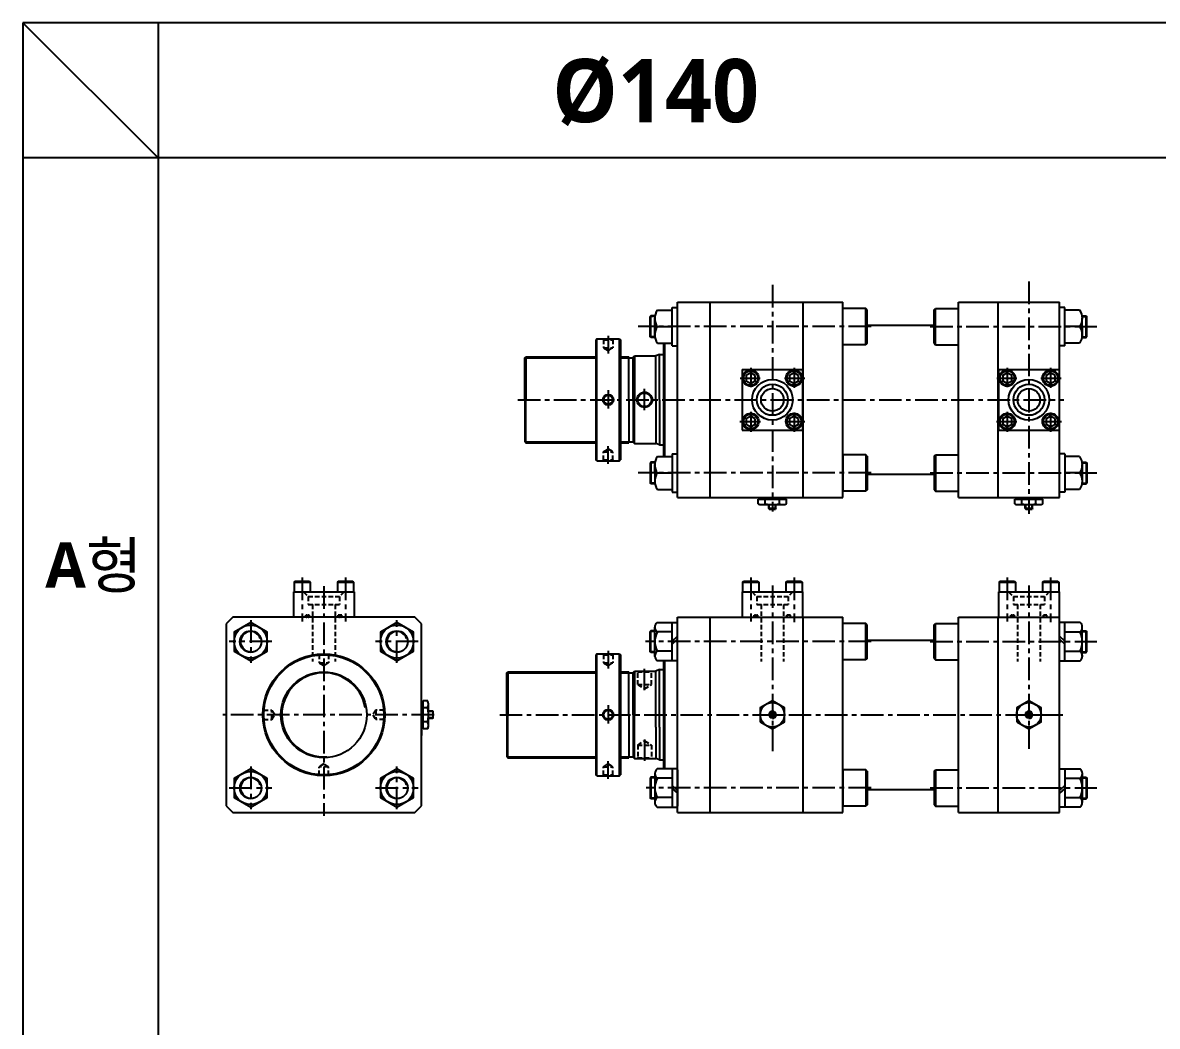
# Model space of a CAD drawing. Extents: x -819 to 8197, y 0 to 4058.
# Drawn here: x 0 to 1256, y 1111 to 2222 of the extents above; entities that cross this region are included whole.
import ezdxf

# ---------------------------------------------------------------- set-up
doc = ezdxf.new("R2010")
doc.units = 0
doc.header["$LTSCALE"] = 10
doc.header["$MEASUREMENT"] = 0
for name, pattern in [('CENTER', [2, 1.25, -0.25, 0.25, -0.25]), ('CENTERX2', [4, 2.5, -0.5, 0.5, -0.5]), ('HIDDENX2', [0.75, 0.5, -0.25])]:
    doc.linetypes.add(name, pattern=pattern)
doc.layers.get('0').update_dxf_attribs({"linetype": 'CONTINUOUS'})
for name, color, linetype in [('CEN', 1, 'CENTERX2'), ('DIM', 2, 'CONTINUOUS'), ('HID', 2, 'HIDDENX2'), ('ML', 7, 'CONTINUOUS')]:
    doc.layers.add(name, color=color, linetype=linetype)
doc.styles.add('문자', font='romans.shx')

msp = doc.modelspace()

# ---------------------------------------------------------------- linework, layer by layer
for p, q in [((8197.1, 2221.7), (0, 2221.7)), ((0, 2221.7), (0, 0)), ((150, 2072.2), (0, 2221.7)), ((150, 2221.7), (150, 0)), ((8197.1, 2072.2), (0, 2072.2))]:
    msp.add_line(p, q)
at = {"color": 7, "linetype": 'Continuous'}
for p, q in [((815.4, 1694.3), (815.4, 1696.3)), ((815.4, 1696.3), (844.6, 1696.3)), ((844.6, 1694.3), (844.6, 1696.3)), ((1099.4, 1694.3), (1099.4, 1696.3)), ((1099.4, 1696.3), (1128.6, 1696.3)), ((1128.6, 1694.3), (1128.6, 1696.3)), ((814.4, 1689.2), (814.4, 1694.3)), ((814.4, 1694.3), (820.8, 1694.3)), ((817.6, 1688.3), (842.4, 1688.3)), ((820.8, 1694.3), (845.6, 1694.3)), ((822.2, 1689.2), (822.2, 1694.3)), ((826, 1688.5), (826, 1688.5)), ((826, 1683.8), (826, 1688.3)), ((826, 1683.8), (826.5, 1683.3)), ((834, 1683.8), (826, 1683.8)), ((834, 1683.8), (833.5, 1683.3)), ((834, 1683.8), (834, 1688.3)), ((837.8, 1689.2), (837.8, 1694.3)), ((845.6, 1689.2), (845.6, 1694.3)), ((1098.4, 1689.2), (1098.4, 1694.3)), ((1098.4, 1694.3), (1104.8, 1694.3)), ((1101.6, 1688.3), (1126.4, 1688.3)), ((1104.8, 1694.3), (1129.6, 1694.3)), ((1106.2, 1689.2), (1106.2, 1694.3)), ((1110, 1688.5), (1110, 1688.5)), ((1110, 1683.8), (1110, 1688.3)), ((1110, 1683.8), (1110.5, 1683.3)), ((1118, 1683.8), (1110, 1683.8)), ((1118, 1683.8), (1117.5, 1683.3)), ((1118, 1683.8), (1118, 1688.3)), ((1121.8, 1689.2), (1121.8, 1694.3)), ((1129.6, 1689.2), (1129.6, 1694.3)), ((826.5, 1683.3), (833.5, 1683.3)), ((1110.5, 1683.3), (1117.5, 1683.3)), ((441.4, 1441), (441.4, 1470.2)), ((443.4, 1470.2), (441.4, 1470.2)), ((448.4, 1471.2), (443.4, 1471.2)), ((443.4, 1446.4), (443.4, 1471.2)), ((448.4, 1463.4), (443.4, 1463.4)), ((449.4, 1443.2), (449.4, 1468)), ((453.9, 1459.6), (449.4, 1459.6)), ((453.9, 1459.6), (454.4, 1459.1)), ((453.9, 1459.6), (453.9, 1451.6)), ((454.4, 1452.1), (454.4, 1459.1)), ((448.4, 1447.8), (443.4, 1447.8)), ((443.4, 1440), (443.4, 1446.4)), ((449.1, 1451.6), (449.1, 1451.6)), ((453.9, 1451.6), (449.4, 1451.6)), ((453.9, 1451.6), (454.4, 1452.1)), ((443.4, 1441), (441.4, 1441)), ((448.4, 1440), (443.4, 1440))]:
    msp.add_line(p, q, dxfattribs=at)
at = {"color": 1, "linetype": 'CENTER', "ltscale": 5}
for p, q in [((816.5, 1455.6), (843.5, 1455.6)), ((1100.5, 1455.6), (1127.5, 1455.6))]:
    msp.add_line(p, q, dxfattribs=at)
at = {"color": 7, "linetype": 'Continuous'}
for points in [[(816.5, 1447.8), (830, 1440), (843.5, 1447.8), (843.5, 1463.4), (830, 1471.2), (816.5, 1463.4)], [(1100.5, 1447.8), (1114, 1440), (1127.5, 1447.8), (1127.5, 1463.4), (1114, 1471.2), (1100.5, 1463.4)], [(828.6, 1458.1), (827.1, 1455.6), (828.6, 1453.1), (831.5, 1453.1), (832.9, 1455.6), (831.5, 1458.1)], [(1112.6, 1458.1), (1111.1, 1455.6), (1112.6, 1453.1), (1115.5, 1453.1), (1116.9, 1455.6), (1115.5, 1458.1)]]:
    msp.add_lwpolyline(points, close=True, dxfattribs=at)
for centre, radius in [((830, 1455.6), 13.5), ((830, 1455.6), 3.5), ((1114, 1455.6), 13.5), ((1114, 1455.6), 3.5)]:
    msp.add_circle(centre, radius, dxfattribs=at)
for centre, radius, start, end in [((817.6, 1693.9), 5.62, 235.6158, 270), ((818.3, 1696.5), 8.22, 241.7006, 298.2994), ((830, 1719.6), 31.3, 255.6172, 270.0141), ((830, 1719.6), 31.3, 269.9859, 284.3828), ((841.7, 1696.5), 8.22, 241.7006, 298.2994), ((1101.6, 1693.9), 5.62, 235.6158, 270), ((1102.3, 1696.5), 8.22, 241.7006, 298.2994), ((1114, 1719.6), 31.3, 255.6172, 270.0141), ((1114, 1719.6), 31.3, 269.9859, 284.3828), ((1125.7, 1696.5), 8.22, 241.7006, 298.2994), ((441.1, 1467.3), 8.22, 331.7006, 28.2994), ((418, 1455.6), 31.3, 359.9859, 14.3828), ((418, 1455.6), 31.3, 345.6172, 0.0141), ((441.1, 1443.9), 8.22, 331.7006, 28.2994), ((443.7, 1443.2), 5.62, 325.6158, 0)]:
    msp.add_arc(centre, radius, start, end, dxfattribs=at)
at = {"layer": 'CEN'}
for p, q in [((1114, 1935.3), (1114, 1678)), ((830, 1931.5), (830, 1680.5)), ((939.3, 1885.3), (681.4, 1885.3)), ((1004.7, 1885.3), (1189.4, 1885.3)), ((648.2, 1875), (648.2, 1855.4)), ((806, 1839.5), (806, 1818.3)), ((854, 1839.5), (854, 1817.5)), ((1090, 1839.5), (1090, 1818.3)), ((1138, 1839.5), (1138, 1817.5)), ((794.4, 1828.3), (816.5, 1828.3)), ((843.4, 1828.3), (865.8, 1828.2)), ((1078.4, 1828.3), (1100.5, 1828.3)), ((1127.4, 1828.3), (1149.8, 1828.2)), ((648.2, 1814.8), (648.2, 1794.5)), ((688.5, 1792.8), (688.5, 1816.3)), ((548.1, 1804.3), (1152.6, 1804.3)), ((806, 1790.8), (806, 1768.9)), ((854, 1790.4), (854, 1768.8)), ((1090, 1790.8), (1090, 1768.9)), ((1138, 1790.4), (1138, 1768.8)), ((794, 1780.3), (816.8, 1780.3)), ((844, 1780.3), (866, 1780.3)), ((1078, 1780.3), (1100.8, 1780.3)), ((1128, 1780.3), (1150, 1780.3)), ((648.2, 1733.5), (648.2, 1753.1)), ((939.3, 1723.3), (681.4, 1723.3)), ((1004.7, 1723.3), (1189.4, 1723.3)), ((309.4, 1607.6), (309.4, 1559)), ((333.4, 1597.9), (333.4, 1343.7)), ((357.4, 1607.6), (357.4, 1559)), ((806, 1607.6), (806, 1559)), ((830, 1598.9), (830, 1415.5)), ((854, 1607.6), (854, 1558)), ((1090, 1607.6), (1090, 1559)), ((1114, 1598.9), (1114, 1417.9)), ((1138, 1607.6), (1138, 1558)), ((252.4, 1560.3), (252.4, 1513)), ((414.4, 1513), (414.4, 1560.3)), ((276, 1536.6), (228.7, 1536.6)), ((438, 1536.6), (390.7, 1536.6)), ((939.3, 1536.6), (689.7, 1536.6)), ((1004.7, 1536.6), (1189.4, 1536.6)), ((648.2, 1526.4), (648.2, 1506.8)), ((688.5, 1482.9), (688.5, 1506.4)), ((648.2, 1466.1), (648.2, 1445.9)), ((455.4, 1455.6), (221.4, 1455.6)), ((528.1, 1455.6), (1151.5, 1455.6)), ((688.5, 1428.3), (688.5, 1404.8)), ((252.4, 1398.3), (252.4, 1351)), ((414.4, 1351), (414.4, 1398.3)), ((648.2, 1384.9), (648.2, 1404.4)), ((228.7, 1374.6), (276, 1374.6)), ((390.7, 1374.6), (438, 1374.6)), ((939.3, 1374.6), (690.4, 1374.6)), ((1004.7, 1374.6), (1189.4, 1374.6))]:
    msp.add_line(p, q, dxfattribs=at)
at = {"layer": 'DIM'}
for p, q in [((556, 1850.8), (634.7, 1850.8)), ((661.7, 1850.8), (671, 1850.8)), ((556, 1757.8), (634.7, 1757.8)), ((661.7, 1757.8), (671, 1757.8)), ((536, 1502.1), (634.7, 1502.1)), ((536, 1502.1), (634.7, 1502.1)), ((661.7, 1502.1), (671, 1502.1)), ((661.7, 1502.1), (671, 1502.1)), ((536, 1409.1), (634.7, 1409.1)), ((536, 1409.1), (634.7, 1409.1)), ((661.7, 1409.1), (671, 1409.1)), ((661.7, 1409.1), (671, 1409.1))]:
    msp.add_line(p, q, dxfattribs=at)
at = {"layer": 'HID'}
for p, q in [((643.2, 1870.8), (642.2, 1871.8)), ((653.2, 1870.8), (654.2, 1871.8)), ((643.2, 1870.8), (653.2, 1870.8)), ((643.2, 1870.8), (643.2, 1861.8)), ((643.2, 1861.8), (648.2, 1858.6)), ((643.2, 1861.8), (653.2, 1861.8)), ((648.2, 1858.6), (653.2, 1861.8)), ((653.2, 1870.8), (653.2, 1861.8)), ((643.2, 1746.8), (648.2, 1749.9)), ((643.2, 1746.8), (653.2, 1746.8)), ((643.2, 1737.8), (643.2, 1746.8)), ((648.2, 1749.9), (653.2, 1746.8)), ((653.2, 1737.8), (653.2, 1746.8)), ((643.2, 1737.8), (642.2, 1736.8)), ((643.2, 1737.8), (653.2, 1737.8)), ((653.2, 1737.8), (654.2, 1736.8)), ((310.9, 1591.6), (316.1, 1586.4)), ((316.1, 1586.4), (350.6, 1586.4)), ((316.1, 1586.4), (316.1, 1577.6)), ((355.9, 1591.6), (350.6, 1586.4)), ((350.6, 1586.4), (350.6, 1577.6)), ((807.5, 1591.6), (812.8, 1586.4)), ((812.8, 1586.4), (847.3, 1586.4)), ((812.8, 1586.4), (812.8, 1577.6)), ((852.5, 1591.6), (847.3, 1586.4)), ((847.3, 1586.4), (847.3, 1577.6)), ((1091.5, 1591.6), (1096.8, 1586.4)), ((1096.8, 1586.4), (1131.3, 1586.4)), ((1096.8, 1586.4), (1096.8, 1577.6)), ((1136.5, 1591.6), (1131.3, 1586.4)), ((1131.3, 1586.4), (1131.3, 1577.6)), ((316.1, 1577.6), (350.6, 1577.6)), ((320.9, 1577.6), (320.9, 1514.5)), ((345.9, 1577.6), (345.9, 1514.5)), ((812.8, 1577.6), (847.3, 1577.6)), ((817.5, 1577.6), (817.5, 1514.5)), ((842.5, 1577.6), (842.5, 1514.5)), ((1096.8, 1577.6), (1131.3, 1577.6)), ((1101.5, 1577.6), (1101.5, 1514.5)), ((1126.5, 1577.6), (1126.5, 1514.5)), ((313.4, 1566), (317.4, 1566)), ((313.4, 1563.6), (313.4, 1566)), ((317.4, 1563.6), (317.4, 1566)), ((349.4, 1563.6), (349.4, 1566)), ((353.4, 1566), (349.4, 1566)), ((353.4, 1563.6), (353.4, 1566)), ((810, 1566), (814, 1566)), ((810, 1563.6), (810, 1566)), ((814, 1563.6), (814, 1566)), ((846, 1563.6), (846, 1566)), ((850, 1566), (846, 1566)), ((850, 1563.6), (850, 1566)), ((1094, 1566), (1098, 1566)), ((1094, 1563.6), (1094, 1566)), ((1098, 1563.6), (1098, 1566)), ((1130, 1563.6), (1130, 1566)), ((1134, 1566), (1130, 1566)), ((1134, 1563.6), (1134, 1566)), ((328.4, 1522.1), (327.6, 1522.9)), ((328.4, 1522.1), (328.4, 1513.1)), ((328.4, 1522.1), (338.4, 1522.1)), ((338.4, 1522.1), (339.1, 1522.9)), ((338.4, 1522.1), (338.4, 1513.1)), ((643.2, 1522.1), (642.2, 1523.1)), ((643.2, 1522.1), (653.2, 1522.1)), ((643.2, 1522.1), (643.2, 1513.1)), ((653.2, 1522.1), (654.2, 1523.1)), ((653.2, 1522.1), (653.2, 1513.1)), ((328.4, 1513.1), (338.4, 1513.1)), ((328.4, 1513.1), (333.4, 1510)), ((333.4, 1510), (338.4, 1513.1)), ((643.2, 1513.1), (653.2, 1513.1)), ((643.2, 1513.1), (648.2, 1510)), ((648.2, 1510), (653.2, 1513.1)), ((681, 1503.1), (680, 1504.1)), ((681, 1489.1), (681, 1503.1)), ((681, 1503.1), (696, 1503.1)), ((696, 1503.1), (697, 1504.1)), ((696, 1489.1), (696, 1503.1)), ((681, 1489.1), (696, 1489.1)), ((681, 1489.1), (688.5, 1484.4)), ((688.5, 1484.4), (696, 1489.1)), ((266.9, 1460.6), (266.1, 1461.4)), ((266.9, 1460.6), (275.9, 1460.6)), ((266.9, 1450.6), (266.9, 1460.6)), ((279, 1455.6), (275.9, 1460.6)), ((275.9, 1450.6), (275.9, 1460.6)), ((390.9, 1460.6), (387.7, 1455.6)), ((399.9, 1460.6), (390.9, 1460.6)), ((390.9, 1460.6), (390.9, 1450.6)), ((399.9, 1460.6), (400.6, 1461.4)), ((399.9, 1460.6), (399.9, 1450.6)), ((266.9, 1450.6), (266.1, 1449.9)), ((266.9, 1450.6), (275.9, 1450.6)), ((275.9, 1450.6), (279, 1455.6)), ((387.7, 1455.6), (390.9, 1450.6)), ((399.9, 1450.6), (390.9, 1450.6)), ((399.9, 1450.6), (400.6, 1449.9)), ((681, 1422.1), (688.5, 1426.9)), ((681, 1422.1), (696, 1422.1)), ((681, 1422.1), (681, 1408.1)), ((688.5, 1426.9), (696, 1422.1)), ((696, 1422.1), (696, 1408.1)), ((681, 1408.1), (680, 1407.1)), ((681, 1408.1), (696, 1408.1)), ((696, 1408.1), (697, 1407.1)), ((333.4, 1401.3), (328.4, 1398.1)), ((328.4, 1389.1), (328.4, 1398.1)), ((338.4, 1398.1), (328.4, 1398.1)), ((338.4, 1398.1), (333.4, 1401.3)), ((338.4, 1389.1), (338.4, 1398.1)), ((643.2, 1398.1), (648.2, 1401.3)), ((643.2, 1398.1), (653.2, 1398.1)), ((643.2, 1389.1), (643.2, 1398.1)), ((648.2, 1401.3), (653.2, 1398.1)), ((653.2, 1389.1), (653.2, 1398.1)), ((328.4, 1389.1), (327.6, 1388.4)), ((338.4, 1389.1), (328.4, 1389.1)), ((338.4, 1389.1), (339.1, 1388.4)), ((643.2, 1389.1), (642.2, 1388.1)), ((643.2, 1389.1), (653.2, 1389.1)), ((653.2, 1389.1), (654.2, 1388.1))]:
    msp.add_line(p, q, dxfattribs=at)
for centre, start, end in [((314.6, 1564.8), 90, 270), ((316, 1564.8), 270, 90), ((350.7, 1564.8), 90, 270), ((352.1, 1564.8), 270, 90), ((811.3, 1564.8), 90, 270), ((812.7, 1564.8), 270, 90), ((847.3, 1564.8), 90, 270), ((848.7, 1564.8), 270, 90), ((1095.3, 1564.8), 90, 270), ((1096.7, 1564.8), 270, 90), ((1131.3, 1564.8), 90, 270), ((1132.7, 1564.8), 270, 90)]:
    msp.add_arc(centre, 1.2, start, end, dxfattribs=at)
at = {"layer": 'ML'}
for p, q in [((725, 1696.3), (725, 1912.3)), ((725, 1912.3), (908, 1912.3)), ((725, 1696.3), (725, 1912.3)), ((761, 1696.3), (761, 1912.3)), ((864, 1696.3), (864, 1912.3)), ((864, 1696.3), (864, 1912.3)), ((908, 1696.3), (908, 1912.3)), ((1036, 1696.3), (1036, 1912.3)), ((1036, 1912.3), (1148, 1912.3)), ((1080, 1696.3), (1080, 1912.3)), ((1148, 1696.3), (1148, 1912.3)), ((695.5, 1897.3), (694.7, 1896.5)), ((695.5, 1873.3), (695.5, 1897.3)), ((699.9, 1897.3), (695.5, 1897.3)), ((702.9, 1903.6), (719.1, 1903.6)), ((719.1, 1864.1), (719.1, 1906.5)), ((719.1, 1906.5), (725.1, 1906.5)), ((933.5, 1905.3), (908, 1905.3)), ((908, 1865.3), (908, 1905.3)), ((933.5, 1865.3), (933.5, 1905.3)), ((935, 1903.8), (933.5, 1905.3)), ((935, 1866.8), (935, 1903.8)), ((1009, 1903.8), (1010.5, 1905.3)), ((1009, 1866.8), (1009, 1903.8)), ((1010.5, 1905.3), (1036, 1905.3)), ((1010.5, 1865.3), (1010.5, 1905.3)), ((1153.9, 1906.5), (1147.9, 1906.5)), ((1153.9, 1864.1), (1153.9, 1906.5)), ((1170.2, 1903.6), (1153.9, 1903.6)), ((1173.1, 1897.3), (1177.5, 1897.3)), ((1177.5, 1873.3), (1177.5, 1897.3)), ((1177.5, 1897.3), (1178.3, 1896.5)), ((694.7, 1874.1), (694.7, 1896.5)), ((699.9, 1885.3), (699.9, 1894.6)), ((699.9, 1874.6), (699.9, 1885.3)), ((699.9, 1885.3), (699.9, 1875.9)), ((702.9, 1885.3), (719.1, 1885.3)), ((935, 1886.8), (1009, 1886.8)), ((1170.2, 1885.3), (1153.9, 1885.3)), ((1173.1, 1885.3), (1173.1, 1894.6)), ((1173.1, 1874.6), (1173.1, 1885.3)), ((1173.1, 1885.3), (1173.1, 1875.9)), ((1178.3, 1874.1), (1178.3, 1896.5)), ((635.7, 1871.8), (634.7, 1870.8)), ((635.7, 1736.8), (635.7, 1871.8)), ((635.7, 1871.8), (660.7, 1871.8)), ((660.7, 1736.8), (660.7, 1871.8)), ((660.7, 1871.8), (661.7, 1870.8)), ((695.5, 1873.3), (694.7, 1874.1)), ((699.9, 1873.3), (695.5, 1873.3)), ((1173.1, 1873.3), (1177.5, 1873.3)), ((1177.5, 1873.3), (1178.3, 1874.1)), ((634.7, 1870.8), (634.7, 1737.8)), ((661.7, 1870.8), (661.7, 1737.8)), ((702.9, 1866.9), (719.1, 1866.9)), ((710, 1741.6), (710, 1866.9)), ((711, 1741.6), (711, 1866.9)), ((719.1, 1864.1), (725.1, 1864.1)), ((933.5, 1865.3), (908, 1865.3)), ((935, 1866.8), (933.5, 1865.3)), ((1009, 1866.8), (1010.5, 1865.3)), ((1010.5, 1865.3), (1036, 1865.3)), ((1153.9, 1864.1), (1147.9, 1864.1)), ((1170.2, 1866.9), (1153.9, 1866.9)), ((556, 1850.8), (557, 1851.8)), ((556, 1804.3), (556, 1850.8)), ((557, 1851.8), (634.7, 1851.8)), ((557, 1851.8), (557, 1804.3)), ((661.7, 1851.8), (671, 1851.8)), ((671, 1804.3), (671, 1851.8)), ((671, 1850.7), (676, 1850.7)), ((676, 1851.3), (677.5, 1852.8)), ((676, 1804.3), (676, 1851.3)), ((677.5, 1852.8), (677.5, 1804.3)), ((677.5, 1852.8), (701, 1852.8)), ((705, 1854.3), (701, 1852.8)), ((701, 1804.3), (701, 1852.8)), ((705, 1854.3), (710, 1854.3)), ((705, 1804.3), (705, 1854.3)), ((796.5, 1837.8), (796.5, 1770.8)), ((796.5, 1837.8), (863.5, 1837.8)), ((863.5, 1837.8), (863.5, 1770.8)), ((1080.5, 1837.8), (1080.5, 1770.8)), ((1080.5, 1837.8), (1147.5, 1837.8)), ((1147.5, 1837.8), (1147.5, 1770.8)), ((556, 1804.3), (556, 1757.8)), ((557, 1756.8), (557, 1804.3)), ((671, 1804.3), (671, 1756.8)), ((676, 1804.3), (676, 1757.3)), ((676, 1804.3), (676, 1757.3)), ((677.5, 1755.8), (677.5, 1804.3)), ((701, 1804.3), (701, 1755.8)), ((705, 1804.3), (705, 1754.3)), ((796.5, 1770.8), (863.5, 1770.8)), ((1080.5, 1770.8), (1147.5, 1770.8)), ((556, 1757.8), (557, 1756.8)), ((557, 1756.8), (634.7, 1756.8)), ((661.7, 1756.8), (671, 1756.8)), ((671, 1757.9), (676, 1757.9)), ((676, 1757.3), (677.5, 1755.8)), ((677.5, 1755.8), (701, 1755.8)), ((705, 1754.3), (701, 1755.8)), ((705, 1754.3), (710, 1754.3)), ((635.7, 1736.8), (634.7, 1737.8)), ((635.7, 1736.8), (660.7, 1736.8)), ((660.7, 1736.8), (661.7, 1737.8)), ((695.5, 1735.3), (694.7, 1734.5)), ((694.7, 1734.5), (694.7, 1712.1)), ((695.5, 1735.3), (695.5, 1711.3)), ((699.9, 1735.3), (695.5, 1735.3)), ((699.9, 1733.9), (699.9, 1723.3)), ((702.9, 1741.6), (719.1, 1741.6)), ((719.1, 1744.5), (719.1, 1702.1)), ((719.1, 1744.5), (725.1, 1744.5)), ((908, 1743.3), (908, 1703.3)), ((933.5, 1743.3), (908, 1743.3)), ((933.5, 1743.3), (933.5, 1703.3)), ((935, 1741.8), (933.5, 1743.3)), ((935, 1741.8), (935, 1704.8)), ((1009, 1741.8), (1010.5, 1743.3)), ((1009, 1741.8), (1009, 1704.8)), ((1010.5, 1743.3), (1010.5, 1703.3)), ((1010.5, 1743.3), (1036, 1743.3)), ((1153.9, 1744.5), (1147.9, 1744.5)), ((1153.9, 1744.5), (1153.9, 1702.1)), ((1170.2, 1741.6), (1153.9, 1741.6)), ((1173.1, 1735.3), (1177.5, 1735.3)), ((1173.1, 1733.9), (1173.1, 1723.3)), ((1177.5, 1735.3), (1177.5, 1711.3)), ((1177.5, 1735.3), (1178.3, 1734.5)), ((1178.3, 1734.5), (1178.3, 1712.1)), ((699.9, 1723.3), (699.9, 1732.6)), ((699.9, 1723.3), (699.9, 1713.9)), ((702.9, 1723.3), (719.1, 1723.3)), ((935, 1721.8), (1009, 1721.8)), ((1170.2, 1723.3), (1153.9, 1723.3)), ((1173.1, 1723.3), (1173.1, 1732.6)), ((1173.1, 1723.3), (1173.1, 1713.9)), ((695.5, 1711.3), (694.7, 1712.1)), ((699.9, 1711.3), (695.5, 1711.3)), ((1173.1, 1711.3), (1177.5, 1711.3)), ((1177.5, 1711.3), (1178.3, 1712.1)), ((702.9, 1704.9), (719.1, 1704.9)), ((719.1, 1702.1), (725.1, 1702.1)), ((725, 1696.3), (908, 1696.3)), ((933.5, 1703.3), (908, 1703.3)), ((935, 1704.8), (933.5, 1703.3)), ((1009, 1704.8), (1010.5, 1703.3)), ((1010.5, 1703.3), (1036, 1703.3)), ((1036, 1696.3), (1148, 1696.3)), ((1153.9, 1702.1), (1147.9, 1702.1)), ((1170.2, 1704.9), (1153.9, 1704.9)), ((300.4, 1602.6), (301.4, 1603.6)), ((300.4, 1602.6), (318.4, 1602.6)), ((300.4, 1602.6), (300.4, 1591.6)), ((301.4, 1603.6), (317.4, 1603.6)), ((317.4, 1603.6), (318.4, 1602.6)), ((318.4, 1602.6), (318.4, 1591.6)), ((348.4, 1602.6), (349.4, 1603.6)), ((348.4, 1602.6), (366.4, 1602.6)), ((348.4, 1602.6), (348.4, 1591.6)), ((349.4, 1603.6), (365.4, 1603.6)), ((365.4, 1603.6), (366.4, 1602.6)), ((366.4, 1602.6), (366.4, 1591.6)), ((797, 1602.6), (798, 1603.6)), ((797, 1602.6), (815, 1602.6)), ((797, 1602.6), (797, 1591.6)), ((798, 1603.6), (814, 1603.6)), ((814, 1603.6), (815, 1602.6)), ((815, 1602.6), (815, 1591.6)), ((845, 1602.6), (846, 1603.6)), ((845, 1602.6), (863, 1602.6)), ((845, 1602.6), (845, 1591.6)), ((846, 1603.6), (862, 1603.6)), ((862, 1603.6), (863, 1602.6)), ((863, 1602.6), (863, 1591.6)), ((1081, 1602.6), (1082, 1603.6)), ((1081, 1602.6), (1099, 1602.6)), ((1081, 1602.6), (1081, 1591.6)), ((1082, 1603.6), (1098, 1603.6)), ((1098, 1603.6), (1099, 1602.6)), ((1099, 1602.6), (1099, 1591.6)), ((1129, 1602.6), (1130, 1603.6)), ((1129, 1602.6), (1147, 1602.6)), ((1129, 1602.6), (1129, 1591.6)), ((1130, 1603.6), (1146, 1603.6)), ((1146, 1603.6), (1147, 1602.6)), ((1147, 1602.6), (1147, 1591.6)), ((299.9, 1591.6), (366.9, 1591.6)), ((299.9, 1591.6), (299.9, 1563.6)), ((366.9, 1591.6), (366.9, 1563.6)), ((796.5, 1591.6), (863.5, 1591.6)), ((796.5, 1591.6), (796.5, 1563.6)), ((863.5, 1591.6), (863.5, 1563.6)), ((1080.5, 1591.6), (1147.5, 1591.6)), ((1080.5, 1591.6), (1080.5, 1563.6)), ((1147.5, 1591.6), (1147.5, 1563.6)), ((434.2, 1563.6), (232.6, 1563.6)), ((702.3, 1557.8), (725.1, 1557.8)), ((719.1, 1515.4), (719.1, 1557.8)), ((725, 1347.6), (725, 1563.6)), ((725, 1563.6), (908, 1563.6)), ((761, 1347.6), (761, 1563.6)), ((864, 1347.6), (864, 1563.6)), ((864, 1347.6), (864, 1563.6)), ((908, 1347.6), (908, 1563.6)), ((1036, 1347.6), (1036, 1563.6)), ((1036, 1563.6), (1148, 1563.6)), ((1080, 1347.6), (1080, 1563.6)), ((1170.7, 1557.8), (1147.9, 1557.8)), ((1148, 1347.6), (1148, 1563.6)), ((1153.9, 1515.4), (1153.9, 1557.8)), ((225.4, 1556.4), (225.4, 1354.8)), ((441.4, 1354.8), (441.4, 1556.4)), ((695.5, 1548.6), (694.7, 1547.8)), ((694.7, 1525.4), (694.7, 1547.8)), ((695.5, 1524.6), (695.5, 1548.6)), ((699.9, 1548.6), (695.5, 1548.6)), ((699.9, 1536.6), (699.9, 1552.7)), ((719.1, 1547.3), (702.3, 1547.3)), ((725, 1516.6), (725, 1556.6)), ((725, 1516.6), (725, 1556.6)), ((725, 1516.6), (725, 1556.6)), ((908, 1516.6), (908, 1556.6)), ((933.5, 1556.6), (908, 1556.6)), ((933.5, 1516.6), (933.5, 1556.6)), ((935, 1555.1), (933.5, 1556.6)), ((935, 1518.1), (935, 1555.1)), ((1009, 1555.1), (1010.5, 1556.6)), ((1009, 1518.1), (1009, 1555.1)), ((1010.5, 1516.6), (1010.5, 1556.6)), ((1010.5, 1556.6), (1036, 1556.6)), ((1153.9, 1547.3), (1170.7, 1547.3)), ((1173.1, 1536.6), (1173.1, 1552.7)), ((1173.1, 1548.6), (1177.5, 1548.6)), ((1177.5, 1524.6), (1177.5, 1548.6)), ((1177.5, 1548.6), (1178.3, 1547.8)), ((1178.3, 1525.4), (1178.3, 1547.8)), ((699.9, 1526), (699.9, 1536.6)), ((719.1, 1537.1), (725, 1542.5)), ((719.1, 1533.9), (725, 1539.4)), ((935, 1538.1), (1009, 1538.1)), ((1153.9, 1537.1), (1148, 1542.5)), ((1153.9, 1533.9), (1148, 1539.4)), ((1173.1, 1526), (1173.1, 1536.6)), ((635.7, 1523.1), (634.7, 1522.1)), ((634.7, 1522.1), (634.7, 1389.1)), ((635.7, 1388.1), (635.7, 1523.1)), ((635.7, 1523.1), (660.7, 1523.1)), ((660.7, 1388.1), (660.7, 1523.1)), ((660.7, 1523.1), (661.7, 1522.1)), ((661.7, 1522.1), (661.7, 1389.1)), ((695.5, 1524.6), (694.7, 1525.4)), ((699.9, 1524.6), (695.5, 1524.6)), ((699.9, 1520.3), (699.9, 1526)), ((719.1, 1526), (702.3, 1526)), ((1153.9, 1526), (1170.7, 1526)), ((1173.1, 1520.3), (1173.1, 1526)), ((1173.1, 1524.6), (1177.5, 1524.6)), ((1177.5, 1524.6), (1178.3, 1525.4)), ((725.1, 1515.4), (702.3, 1515.4)), ((710, 1395.8), (710, 1515.4)), ((710, 1395.8), (710, 1515.4)), ((711, 1395.8), (711, 1515.4)), ((933.5, 1516.6), (908, 1516.6)), ((935, 1518.1), (933.5, 1516.6)), ((1009, 1518.1), (1010.5, 1516.6)), ((1010.5, 1516.6), (1036, 1516.6)), ((1147.9, 1515.4), (1170.7, 1515.4)), ((536, 1502.1), (537, 1503.1)), ((536, 1502.1), (537, 1503.1)), ((536, 1455.6), (536, 1502.1)), ((536, 1455.6), (536, 1502.1)), ((537, 1503.1), (634.7, 1503.1)), ((537, 1503.1), (537, 1455.6)), ((537, 1503.1), (634.7, 1503.1)), ((537, 1503.1), (537, 1455.6)), ((661.7, 1503.1), (671, 1503.1)), ((661.7, 1503.1), (671, 1503.1)), ((671, 1455.6), (671, 1503.1)), ((671, 1455.6), (671, 1503.1)), ((671, 1502), (676, 1502)), ((671, 1502), (676, 1502)), ((676, 1502.6), (677.5, 1504.1)), ((676, 1455.6), (676, 1502.6)), ((677.5, 1504.1), (701, 1504.1)), ((677.5, 1504.1), (677.5, 1455.6)), ((705, 1505.6), (701, 1504.1)), ((701, 1442), (701, 1504.1)), ((705, 1442), (705, 1505.6)), ((705, 1505.6), (710, 1505.6)), ((441.4, 1448.6), (441.4, 1432.6)), ((536, 1455.6), (536, 1409.1)), ((536, 1455.6), (536, 1409.1)), ((537, 1408.1), (537, 1455.6)), ((537, 1408.1), (537, 1455.6)), ((671, 1455.6), (671, 1408.1)), ((671, 1455.6), (671, 1408.1)), ((676, 1455.6), (676, 1408.6)), ((676, 1455.6), (676, 1408.6)), ((677.5, 1407.1), (677.5, 1455.6)), ((701, 1442), (701, 1407.1)), ((705, 1442), (705, 1405.6)), ((536, 1409.1), (537, 1408.1)), ((536, 1409.1), (537, 1408.1)), ((537, 1408.1), (634.7, 1408.1)), ((537, 1408.1), (634.7, 1408.1)), ((661.7, 1408.1), (671, 1408.1)), ((661.7, 1408.1), (671, 1408.1)), ((671, 1409.2), (676, 1409.2)), ((671, 1409.2), (676, 1409.2)), ((676, 1408.6), (677.5, 1407.1)), ((677.5, 1407.1), (701, 1407.1)), ((705, 1405.6), (701, 1407.1)), ((725.1, 1395.8), (702.3, 1395.8)), ((705, 1405.6), (710, 1405.6)), ((719.1, 1395.8), (719.1, 1353.4)), ((725, 1394.6), (725, 1354.6)), ((725, 1394.6), (725, 1354.6)), ((933.5, 1394.6), (908, 1394.6)), ((908, 1394.6), (908, 1354.6)), ((933.5, 1394.6), (933.5, 1354.6)), ((935, 1393.1), (933.5, 1394.6)), ((1009, 1393.1), (1010.5, 1394.6)), ((1010.5, 1394.6), (1010.5, 1354.6)), ((1010.5, 1394.6), (1036, 1394.6)), ((1147.9, 1395.8), (1170.7, 1395.8)), ((1153.9, 1395.8), (1153.9, 1353.4)), ((635.7, 1388.1), (634.7, 1389.1)), ((635.7, 1388.1), (660.7, 1388.1)), ((660.7, 1388.1), (661.7, 1389.1)), ((695.5, 1386.6), (694.7, 1385.8)), ((694.7, 1385.8), (694.7, 1363.4)), ((695.5, 1386.6), (695.5, 1362.6)), ((699.9, 1386.6), (695.5, 1386.6)), ((699.9, 1390.9), (699.9, 1385.3)), ((699.9, 1385.3), (699.9, 1374.6)), ((719.1, 1385.3), (702.3, 1385.3)), ((935, 1393.1), (935, 1356.1)), ((1009, 1393.1), (1009, 1356.1)), ((1153.9, 1385.3), (1170.7, 1385.3)), ((1173.1, 1390.9), (1173.1, 1385.3)), ((1173.1, 1386.6), (1177.5, 1386.6)), ((1173.1, 1385.3), (1173.1, 1374.6)), ((1177.5, 1386.6), (1177.5, 1362.6)), ((1177.5, 1386.6), (1178.3, 1385.8)), ((1178.3, 1385.8), (1178.3, 1363.4)), ((699.9, 1374.6), (699.9, 1358.6)), ((719.1, 1377.3), (725, 1371.9)), ((719.1, 1374.1), (725, 1368.7)), ((935, 1373.1), (1009, 1373.1)), ((1153.9, 1377.3), (1148, 1371.9)), ((1153.9, 1374.1), (1148, 1368.7)), ((1173.1, 1374.6), (1173.1, 1358.6)), ((695.5, 1362.6), (694.7, 1363.4)), ((699.9, 1362.6), (695.5, 1362.6)), ((719.1, 1364), (702.3, 1364)), ((1153.9, 1364), (1170.7, 1364)), ((1173.1, 1362.6), (1177.5, 1362.6)), ((1177.5, 1362.6), (1178.3, 1363.4)), ((232.6, 1347.6), (434.2, 1347.6)), ((702.3, 1353.4), (725.1, 1353.4)), ((725, 1347.6), (908, 1347.6)), ((933.5, 1354.6), (908, 1354.6)), ((935, 1356.1), (933.5, 1354.6)), ((1009, 1356.1), (1010.5, 1354.6)), ((1010.5, 1354.6), (1036, 1354.6)), ((1036, 1347.6), (1148, 1347.6)), ((1170.7, 1353.4), (1147.9, 1353.4))]:
    msp.add_line(p, q, dxfattribs=at)
at = {"layer": 'ML', "color": 2}
for p, q in [((699.9, 1896.5), (694.7, 1896.5)), ((1173.1, 1896.5), (1178.3, 1896.5)), ((699.9, 1874.1), (694.7, 1874.1)), ((1173.1, 1874.1), (1178.3, 1874.1)), ((699.9, 1734.5), (694.7, 1734.5)), ((1173.1, 1734.5), (1178.3, 1734.5)), ((699.9, 1712.1), (694.7, 1712.1)), ((1173.1, 1712.1), (1178.3, 1712.1)), ((826.5, 1688.5), (826.5, 1688.5)), ((826.5, 1683.3), (826.5, 1688.3)), ((833.5, 1683.3), (833.5, 1688.3)), ((1110.5, 1688.5), (1110.5, 1688.5)), ((1110.5, 1683.3), (1110.5, 1688.3)), ((1117.5, 1683.3), (1117.5, 1688.3)), ((699.9, 1547.8), (694.7, 1547.8)), ((1173.1, 1547.8), (1178.3, 1547.8)), ((699.9, 1525.4), (694.7, 1525.4)), ((1173.1, 1525.4), (1178.3, 1525.4)), ((454.4, 1459.1), (449.4, 1459.1)), ((449.2, 1452.1), (449.2, 1452.1)), ((454.4, 1452.1), (449.4, 1452.1)), ((699.9, 1385.8), (694.7, 1385.8)), ((1173.1, 1385.8), (1178.3, 1385.8)), ((699.9, 1363.4), (694.7, 1363.4)), ((1173.1, 1363.4), (1178.3, 1363.4))]:
    msp.add_line(p, q, dxfattribs=at)
at = {"layer": 'ML'}
for points in [[(811, 1831.1), (806, 1834), (801, 1831.1), (801, 1825.4), (806, 1822.5), (811, 1825.4)], [(859, 1831.1), (854, 1834), (849, 1831.1), (849, 1825.4), (854, 1822.5), (859, 1825.4)], [(1095, 1831.1), (1090, 1834), (1085, 1831.1), (1085, 1825.4), (1090, 1822.5), (1095, 1825.4)], [(1143, 1831.1), (1138, 1834), (1133, 1831.1), (1133, 1825.4), (1138, 1822.5), (1143, 1825.4)], [(811, 1783.1), (806, 1786), (801, 1783.1), (801, 1777.4), (806, 1774.5), (811, 1777.4)], [(859, 1783.1), (854, 1786), (849, 1783.1), (849, 1777.4), (854, 1774.5), (859, 1777.4)], [(1095, 1783.1), (1090, 1786), (1085, 1783.1), (1085, 1777.4), (1090, 1774.5), (1095, 1777.4)], [(1143, 1783.1), (1138, 1786), (1133, 1783.1), (1133, 1777.4), (1138, 1774.5), (1143, 1777.4)], [(252.4, 1557.8), (234, 1547.2), (234, 1526), (252.4, 1515.4), (270.7, 1526), (270.7, 1547.2)], [(414.4, 1557.8), (396, 1547.2), (396, 1526), (414.4, 1515.4), (432.7, 1526), (432.7, 1547.2)], [(252.4, 1395.8), (234, 1385.2), (234, 1364), (252.4, 1353.4), (270.7, 1364), (270.7, 1385.2)], [(414.4, 1395.8), (396, 1385.2), (396, 1364), (414.4, 1353.4), (432.7, 1364), (432.7, 1385.2)]]:
    msp.add_lwpolyline(points, close=True, dxfattribs=at)
for centre, radius in [((806, 1828.3), 9), ((806, 1828.3), 8), ((854, 1828.3), 9), ((854, 1828.3), 8), ((1090, 1828.3), 9), ((1090, 1828.3), 8), ((1138, 1828.3), 9), ((1138, 1828.3), 8), ((830, 1804.3), 22.5), ((830, 1804.3), 17.2), ((1114, 1804.3), 22.5), ((1114, 1804.3), 17.2), ((648.2, 1804.3), 6), ((648.2, 1804.3), 5), ((648.2, 1804.3), 5), ((688.5, 1804.3), 8.5), ((688.5, 1804.3), 7.5), ((830, 1804.3), 12.5), ((1114, 1804.3), 12.5), ((806, 1780.3), 9), ((806, 1780.3), 8), ((854, 1780.3), 9), ((854, 1780.3), 8), ((1090, 1780.3), 9), ((1090, 1780.3), 8), ((1138, 1780.3), 9), ((1138, 1780.3), 8), ((252.4, 1536.6), 18.4), ((252.4, 1536.6), 12), ((414.4, 1536.6), 18.4), ((414.4, 1536.6), 12), ((333.4, 1455.6), 67.5), ((333.4, 1455.6), 66.5), ((333.4, 1455.6), 47.5), ((648.2, 1455.6), 6), ((648.2, 1455.6), 5), ((648.2, 1455.6), 5), ((252.4, 1374.6), 18.4), ((252.4, 1374.6), 12), ((414.4, 1374.6), 18.4), ((414.4, 1374.6), 12)]:
    msp.add_circle(centre, radius, dxfattribs=at)
for centre, radius, start, end in [((715.5, 1894.4), 15.7, 144.113, 215.887), ((1157.5, 1894.4), 15.7, 324.113, 35.887), ((715.5, 1876.1), 15.7, 144.113, 215.887), ((1157.5, 1876.1), 15.7, 324.113, 35.887), ((715.5, 1732.4), 15.7, 144.113, 215.887), ((1157.5, 1732.4), 15.7, 324.113, 35.887), ((715.5, 1714.1), 15.7, 144.113, 215.887), ((1157.5, 1714.1), 15.7, 324.113, 35.887), ((333.4, 1455.6), 147.7, 133.0265, 136.9735), ((333.4, 1455.6), 147.7, 43.0265, 46.9735), ((706.9, 1552.5), 7.02, 131.1622, 228.8378), ((1166.1, 1552.5), 7.02, 311.1622, 48.8378), ((724.6, 1536.6), 24.7, 154.5407, 205.4593), ((1148.4, 1536.6), 24.7, 334.5407, 25.4593), ((706.9, 1520.7), 7.01, 130.9935, 229.0065), ((1166.2, 1520.7), 7.01, 310.9935, 49.0065), ((706.9, 1390.5), 7.01, 130.9935, 229.0065), ((1166.2, 1390.5), 7.01, 310.9935, 49.0065), ((724.6, 1374.6), 24.7, 154.5407, 205.4593), ((1148.4, 1374.6), 24.7, 334.5407, 25.4593), ((706.9, 1358.7), 7.02, 131.1622, 228.8378), ((1166.1, 1358.7), 7.02, 311.1622, 48.8378), ((333.4, 1455.6), 147.7, 223.0265, 226.9735), ((333.4, 1455.6), 147.7, 313.0265, 316.9735)]:
    msp.add_arc(centre, radius, start, end, dxfattribs=at)
at = {"layer": 'ML', "color": 2}
for centre, radius, start, end in [((252.4, 1536.6), 11.2, 18.4373, 284.4685), ((414.4, 1536.6), 11.2, 18.4373, 284.4685), ((333.4, 1455.6), 46.5, 9.6523, 274.7273), ((830, 1455.6), 4, 270, 180), ((1114, 1455.6), 4, 270, 180), ((252.4, 1374.6), 11.2, 18.4373, 284.4685), ((414.4, 1374.6), 11.2, 18.4373, 284.4685)]:
    msp.add_arc(centre, radius, start, end, dxfattribs=at)

# ---------------------------------------------------------------- texts
at = {"attachment_point": 1, "style": '문자'}
for s, width, gutter_width, heights, insert, char_height in [('{\\fMalgun Gothic|b1|i0|c129|p50;%%C140}', 124.533, 16, [-75.6], (586.3, 2181.5), 70), ('{\\fMalgun Gothic|b1|i0|c129|p50;A형}', 655.383, 160, [-66.4], (25, 1646.2), 50)]:
    msp.add_mtext_dynamic_manual_height_columns(s, width=width, gutter_width=gutter_width, heights=heights, dxfattribs=dict(at, insert=insert, char_height=char_height))

doc.saveas('drawing.dxf')
